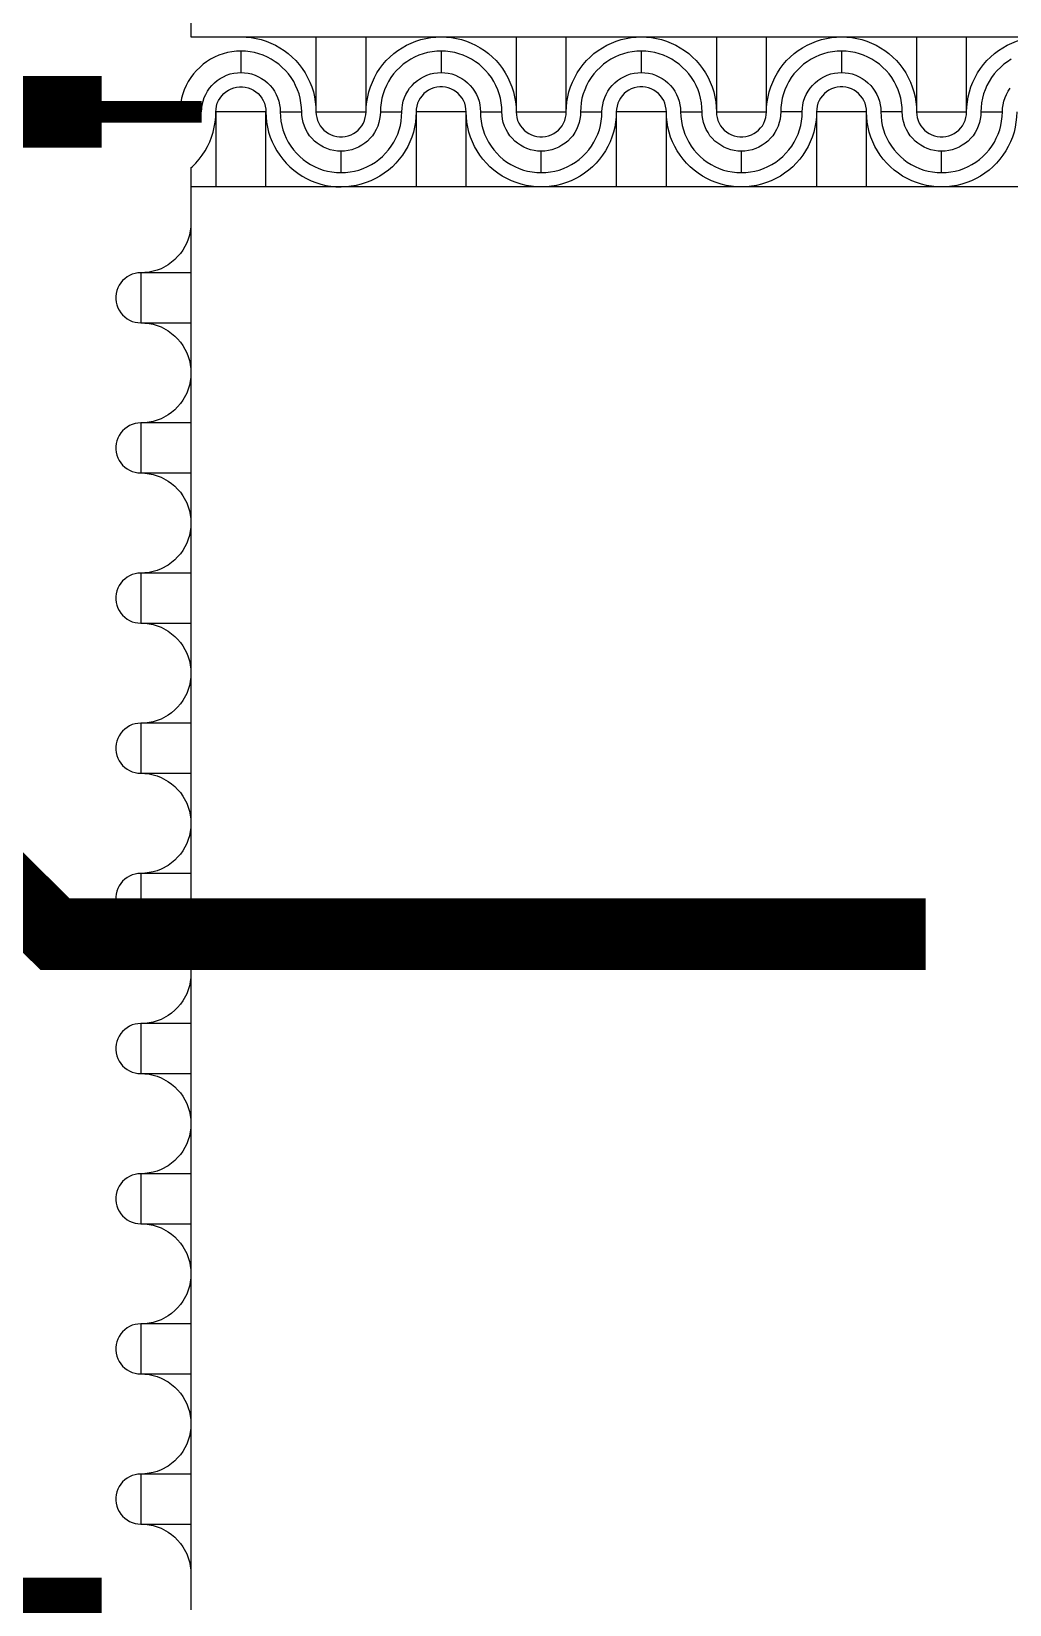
# Model space of a CAD drawing. Extents: x 190.8 to 267.1, y 124 to 174.8.
# Drawn here: x 224.322 to 225.69, y 146.193 to 148.393 of the extents above; entities that cross this region are included whole.
import ezdxf

# ---------------------------------------------------------------- set-up
doc = ezdxf.new("R2010")
doc.units = 0
doc.header["$MEASUREMENT"] = 0

msp = doc.modelspace()

# ---------------------------------------------------------------- linework, layer by layer
for p, q in [((224.5446, 148.3856), (226.6713, 148.3856)), ((224.5446, 148.2023), (224.5446, 146.1856))]:
    msp.add_line(p, q)
for points in [[(226.6446, 148.3856), (226.6446, 150.4106), (224.5446, 150.4106), (224.5446, 148.3856)], [(224.6146, 148.3856), (224.6219, 148.3853), (224.6289, 148.3846), (224.6359, 148.3833), (224.6429, 148.3818), (224.6499, 148.3796), (224.6564, 148.3768), (224.6629, 148.3738), (224.6691, 148.3703), (224.6751, 148.3663), (224.6809, 148.3621), (224.6864, 148.3573), (224.6914, 148.3523), (224.6961, 148.3468), (224.7004, 148.3411), (224.7044, 148.3351), (224.7079, 148.3288), (224.7109, 148.3223), (224.7136, 148.3158), (224.7159, 148.3088), (224.7174, 148.3018), (224.7186, 148.2948), (224.7194, 148.2878), (224.7196, 148.2806)], [(224.7196, 148.3856), (224.7196, 148.2806), (224.7896, 148.2806), (224.7896, 148.3856)], [(224.7896, 148.2806), (224.7899, 148.2878), (224.7906, 148.2948), (224.7919, 148.3018), (224.7934, 148.3088), (224.7956, 148.3158), (224.7984, 148.3223), (224.8014, 148.3288), (224.8049, 148.3351), (224.8089, 148.3411), (224.8131, 148.3468), (224.8179, 148.3523), (224.8229, 148.3573), (224.8284, 148.3621), (224.8341, 148.3663), (224.8401, 148.3703), (224.8464, 148.3738), (224.8529, 148.3768), (224.8594, 148.3796), (224.8664, 148.3818), (224.8734, 148.3833), (224.8804, 148.3846), (224.8874, 148.3853), (224.8946, 148.3856)], [(224.8946, 148.3856), (224.9019, 148.3853), (224.9089, 148.3846), (224.9159, 148.3833), (224.9229, 148.3818), (224.9299, 148.3796), (224.9364, 148.3768), (224.9429, 148.3738), (224.9491, 148.3703), (224.9551, 148.3663), (224.9609, 148.3621), (224.9664, 148.3573), (224.9714, 148.3523), (224.9761, 148.3468), (224.9804, 148.3411), (224.9844, 148.3351), (224.9879, 148.3288), (224.9909, 148.3223), (224.9936, 148.3158), (224.9959, 148.3088), (224.9974, 148.3018), (224.9986, 148.2948), (224.9994, 148.2878), (224.9996, 148.2806)], [(224.9996, 148.3856), (224.9996, 148.2806), (225.0696, 148.2806), (225.0696, 148.3856)], [(225.0696, 148.2806), (225.0699, 148.2878), (225.0706, 148.2948), (225.0719, 148.3018), (225.0734, 148.3088), (225.0756, 148.3158), (225.0784, 148.3223), (225.0814, 148.3288), (225.0849, 148.3351), (225.0889, 148.3411), (225.0931, 148.3468), (225.0979, 148.3523), (225.1029, 148.3573), (225.1084, 148.3621), (225.1141, 148.3663), (225.1201, 148.3703), (225.1264, 148.3738), (225.1329, 148.3768), (225.1394, 148.3796), (225.1464, 148.3818), (225.1534, 148.3833), (225.1604, 148.3846), (225.1674, 148.3853), (225.1746, 148.3856)], [(225.1746, 148.3856), (225.1819, 148.3853), (225.1889, 148.3846), (225.1959, 148.3833), (225.2029, 148.3818), (225.2099, 148.3796), (225.2164, 148.3768), (225.2229, 148.3738), (225.2291, 148.3703), (225.2351, 148.3663), (225.2409, 148.3621), (225.2464, 148.3573), (225.2514, 148.3523), (225.2561, 148.3468), (225.2604, 148.3411), (225.2644, 148.3351), (225.2679, 148.3288), (225.2709, 148.3223), (225.2736, 148.3158), (225.2759, 148.3088), (225.2774, 148.3018), (225.2786, 148.2948), (225.2794, 148.2878), (225.2796, 148.2806)], [(225.2796, 148.3856), (225.2796, 148.2806), (225.3496, 148.2806), (225.3496, 148.3856)], [(225.3496, 148.2806), (225.3499, 148.2878), (225.3506, 148.2948), (225.3519, 148.3018), (225.3534, 148.3088), (225.3556, 148.3158), (225.3584, 148.3223), (225.3614, 148.3288), (225.3649, 148.3351), (225.3689, 148.3411), (225.3731, 148.3468), (225.3779, 148.3523), (225.3829, 148.3573), (225.3884, 148.3621), (225.3941, 148.3663), (225.4001, 148.3703), (225.4064, 148.3738), (225.4129, 148.3768), (225.4194, 148.3796), (225.4264, 148.3818), (225.4334, 148.3833), (225.4404, 148.3846), (225.4474, 148.3853), (225.4546, 148.3856)], [(225.4546, 148.3856), (225.4619, 148.3853), (225.4689, 148.3846), (225.4759, 148.3833), (225.4829, 148.3818), (225.4899, 148.3796), (225.4964, 148.3768), (225.5029, 148.3738), (225.5091, 148.3703), (225.5151, 148.3663), (225.5209, 148.3621), (225.5264, 148.3573), (225.5314, 148.3523), (225.5361, 148.3468), (225.5404, 148.3411), (225.5444, 148.3351), (225.5479, 148.3288), (225.5509, 148.3223), (225.5536, 148.3158), (225.5559, 148.3088), (225.5574, 148.3018), (225.5586, 148.2948), (225.5594, 148.2878), (225.5596, 148.2806)], [(225.5596, 148.3856), (225.5596, 148.2806), (225.6296, 148.2806), (225.6296, 148.3856)], [(225.6296, 148.2806), (225.6299, 148.2878), (225.6306, 148.2948), (225.6319, 148.3018), (225.6334, 148.3088), (225.6356, 148.3158), (225.6384, 148.3223), (225.6414, 148.3288), (225.6449, 148.3351), (225.6489, 148.3411), (225.6531, 148.3468), (225.6579, 148.3523), (225.6629, 148.3573), (225.6684, 148.3621), (225.6741, 148.3663), (225.6801, 148.3703), (225.6864, 148.3738), (225.6929, 148.3768), (225.6994, 148.3796), (225.7064, 148.3818), (225.7134, 148.3833), (225.7204, 148.3846), (225.7274, 148.3853), (225.7346, 148.3856)], [(224.6146, 148.3656), (224.6084, 148.3653), (224.6019, 148.3646), (224.5956, 148.3636), (224.5896, 148.3618), (224.5836, 148.3598), (224.5776, 148.3571), (224.5721, 148.3543), (224.5666, 148.3508), (224.5616, 148.3471), (224.5569, 148.3428), (224.5524, 148.3383), (224.5481, 148.3336), (224.5444, 148.3286), (224.5409, 148.3231), (224.5381, 148.3176), (224.5354, 148.3116), (224.5334, 148.3056), (224.5316, 148.2996), (224.5306, 148.2933), (224.5299, 148.2868), (224.5296, 148.2806), (224.5596, 148.2806), (224.5599, 148.2856), (224.5606, 148.2906), (224.5616, 148.2956), (224.5634, 148.3006), (224.5654, 148.3051), (224.5679, 148.3096), (224.5706, 148.3138), (224.5739, 148.3176), (224.5776, 148.3213), (224.5814, 148.3246), (224.5856, 148.3273), (224.5901, 148.3298), (224.5946, 148.3318), (224.5996, 148.3336), (224.6046, 148.3346), (224.6096, 148.3353), (224.6146, 148.3356)], [(224.8946, 148.3656), (224.8884, 148.3653), (224.8819, 148.3646), (224.8756, 148.3636), (224.8696, 148.3618), (224.8636, 148.3598), (224.8576, 148.3571), (224.8521, 148.3543), (224.8466, 148.3508), (224.8416, 148.3471), (224.8369, 148.3428), (224.8324, 148.3383), (224.8281, 148.3336), (224.8244, 148.3286), (224.8209, 148.3231), (224.8181, 148.3176), (224.8154, 148.3116), (224.8134, 148.3056), (224.8116, 148.2996), (224.8106, 148.2933), (224.8099, 148.2868), (224.8096, 148.2806), (224.8396, 148.2806), (224.8399, 148.2856), (224.8406, 148.2906), (224.8416, 148.2956), (224.8434, 148.3006), (224.8454, 148.3051), (224.8479, 148.3096), (224.8506, 148.3138), (224.8539, 148.3176), (224.8576, 148.3213), (224.8614, 148.3246), (224.8656, 148.3273), (224.8701, 148.3298), (224.8746, 148.3318), (224.8796, 148.3336), (224.8846, 148.3346), (224.8896, 148.3353), (224.8946, 148.3356)], [(225.1746, 148.3656), (225.1684, 148.3653), (225.1619, 148.3646), (225.1556, 148.3636), (225.1496, 148.3618), (225.1436, 148.3598), (225.1376, 148.3571), (225.1321, 148.3543), (225.1266, 148.3508), (225.1216, 148.3471), (225.1169, 148.3428), (225.1124, 148.3383), (225.1081, 148.3336), (225.1044, 148.3286), (225.1009, 148.3231), (225.0981, 148.3176), (225.0954, 148.3116), (225.0934, 148.3056), (225.0916, 148.2996), (225.0906, 148.2933), (225.0899, 148.2868), (225.0896, 148.2806), (225.1196, 148.2806), (225.1199, 148.2856), (225.1206, 148.2906), (225.1216, 148.2956), (225.1234, 148.3006), (225.1254, 148.3051), (225.1279, 148.3096), (225.1306, 148.3138), (225.1339, 148.3176), (225.1376, 148.3213), (225.1414, 148.3246), (225.1456, 148.3273), (225.1501, 148.3298), (225.1546, 148.3318), (225.1596, 148.3336), (225.1646, 148.3346), (225.1696, 148.3353), (225.1746, 148.3356)], [(225.4546, 148.3656), (225.4484, 148.3653), (225.4419, 148.3646), (225.4356, 148.3636), (225.4296, 148.3618), (225.4236, 148.3598), (225.4176, 148.3571), (225.4121, 148.3543), (225.4066, 148.3508), (225.4016, 148.3471), (225.3969, 148.3428), (225.3924, 148.3383), (225.3881, 148.3336), (225.3844, 148.3286), (225.3809, 148.3231), (225.3781, 148.3176), (225.3754, 148.3116), (225.3734, 148.3056), (225.3716, 148.2996), (225.3706, 148.2933), (225.3699, 148.2868), (225.3696, 148.2806)], [(225.5396, 148.2806), (225.5394, 148.2868), (225.5386, 148.2933), (225.5376, 148.2996), (225.5359, 148.3056), (225.5339, 148.3116), (225.5311, 148.3176), (225.5284, 148.3231), (225.5249, 148.3286), (225.5211, 148.3336), (225.5169, 148.3383), (225.5124, 148.3428), (225.5076, 148.3471), (225.5026, 148.3508), (225.4971, 148.3543), (225.4916, 148.3571), (225.4856, 148.3598), (225.4796, 148.3618), (225.4736, 148.3636), (225.4674, 148.3646), (225.4609, 148.3653), (225.4546, 148.3656), (225.4546, 148.3356), (225.4596, 148.3353), (225.4646, 148.3346), (225.4696, 148.3336), (225.4746, 148.3318), (225.4791, 148.3298), (225.4836, 148.3273), (225.4879, 148.3246), (225.4916, 148.3213), (225.4954, 148.3176), (225.4986, 148.3138), (225.5014, 148.3096), (225.5039, 148.3051), (225.5059, 148.3006), (225.5076, 148.2956), (225.5086, 148.2906), (225.5094, 148.2856), (225.5096, 148.2806)], [(225.6921, 148.3543), (225.6866, 148.3508), (225.6816, 148.3471), (225.6769, 148.3428), (225.6724, 148.3383), (225.6681, 148.3336), (225.6644, 148.3286), (225.6609, 148.3231), (225.6581, 148.3176), (225.6554, 148.3116), (225.6534, 148.3056), (225.6516, 148.2996), (225.6506, 148.2933), (225.6499, 148.2868), (225.6496, 148.2806), (225.6796, 148.2806), (225.6799, 148.2856), (225.6806, 148.2906), (225.6816, 148.2956), (225.6834, 148.3006), (225.6854, 148.3051), (225.6879, 148.3096), (225.6906, 148.3138)], [(225.3996, 148.2806), (225.3999, 148.2856), (225.4006, 148.2906), (225.4016, 148.2956), (225.4034, 148.3006), (225.4054, 148.3051), (225.4079, 148.3096), (225.4106, 148.3138), (225.4139, 148.3176), (225.4176, 148.3213), (225.4214, 148.3246), (225.4256, 148.3273), (225.4301, 148.3298), (225.4346, 148.3318), (225.4396, 148.3336), (225.4446, 148.3346), (225.4496, 148.3353), (225.4546, 148.3356)], [(224.5796, 148.2806), (224.5799, 148.2846), (224.5806, 148.2886), (224.5816, 148.2926), (224.5834, 148.2963), (224.5854, 148.2998), (224.5879, 148.3031), (224.5906, 148.3061), (224.5936, 148.3086), (224.5971, 148.3108), (224.6009, 148.3128), (224.6046, 148.3141), (224.6086, 148.3151), (224.6126, 148.3156), (224.6166, 148.3156), (224.6206, 148.3151), (224.6246, 148.3141), (224.6286, 148.3128), (224.6321, 148.3108), (224.6356, 148.3086), (224.6386, 148.3061), (224.6414, 148.3031), (224.6439, 148.2998), (224.6459, 148.2963), (224.6476, 148.2926), (224.6486, 148.2886), (224.6494, 148.2846), (224.6496, 148.2806)], [(224.9296, 148.2806), (224.9294, 148.2846), (224.9286, 148.2886), (224.9276, 148.2926), (224.9259, 148.2963), (224.9239, 148.2998), (224.9214, 148.3031), (224.9186, 148.3061), (224.9156, 148.3086), (224.9121, 148.3108), (224.9084, 148.3128), (224.9046, 148.3141), (224.9006, 148.3151), (224.8966, 148.3156), (224.8926, 148.3156), (224.8886, 148.3151), (224.8846, 148.3141), (224.8806, 148.3128), (224.8771, 148.3108), (224.8736, 148.3086), (224.8706, 148.3061), (224.8679, 148.3031), (224.8654, 148.2998), (224.8634, 148.2963), (224.8616, 148.2926), (224.8606, 148.2886), (224.8599, 148.2846), (224.8596, 148.2806)], [(225.2096, 148.2806), (225.2094, 148.2846), (225.2086, 148.2886), (225.2076, 148.2926), (225.2059, 148.2963), (225.2039, 148.2998), (225.2014, 148.3031), (225.1986, 148.3061), (225.1956, 148.3086), (225.1921, 148.3108), (225.1884, 148.3128), (225.1846, 148.3141), (225.1806, 148.3151), (225.1766, 148.3156), (225.1726, 148.3156), (225.1686, 148.3151), (225.1646, 148.3141), (225.1606, 148.3128), (225.1571, 148.3108), (225.1536, 148.3086), (225.1506, 148.3061), (225.1479, 148.3031), (225.1454, 148.2998), (225.1434, 148.2963), (225.1416, 148.2926), (225.1406, 148.2886), (225.1399, 148.2846), (225.1396, 148.2806)], [(225.4896, 148.2806), (225.4894, 148.2846), (225.4886, 148.2886), (225.4876, 148.2926), (225.4859, 148.2963), (225.4839, 148.2998), (225.4814, 148.3031), (225.4786, 148.3061), (225.4756, 148.3086), (225.4721, 148.3108), (225.4684, 148.3128), (225.4646, 148.3141), (225.4606, 148.3151), (225.4566, 148.3156), (225.4526, 148.3156), (225.4486, 148.3151), (225.4446, 148.3141), (225.4406, 148.3128), (225.4371, 148.3108), (225.4336, 148.3086), (225.4306, 148.3061), (225.4279, 148.3031), (225.4254, 148.2998), (225.4234, 148.2963), (225.4216, 148.2926), (225.4206, 148.2886), (225.4199, 148.2846), (225.4196, 148.2806)], [(224.5446, 148.2023), (224.5464, 148.2038), (224.5514, 148.2088), (224.5561, 148.2143), (224.5604, 148.2201), (224.5644, 148.2261), (224.5679, 148.2323), (224.5709, 148.2388), (224.5736, 148.2453), (224.5759, 148.2523), (224.5774, 148.2593), (224.5786, 148.2663), (224.5794, 148.2733), (224.5796, 148.2806)], [(224.6496, 148.1756), (224.6496, 148.2806), (224.5796, 148.2806), (224.5796, 148.1756)], [(224.6496, 148.2806), (224.6499, 148.2733), (224.6506, 148.2663), (224.6519, 148.2593), (224.6534, 148.2523), (224.6556, 148.2453), (224.6584, 148.2388), (224.6614, 148.2323), (224.6649, 148.2261), (224.6689, 148.2201), (224.6731, 148.2143), (224.6779, 148.2088), (224.6829, 148.2038), (224.6884, 148.1991), (224.6941, 148.1948), (224.7001, 148.1908), (224.7064, 148.1873), (224.7129, 148.1843), (224.7194, 148.1816), (224.7264, 148.1793), (224.7334, 148.1778), (224.7404, 148.1766), (224.7474, 148.1758), (224.7546, 148.1756)], [(224.6696, 148.2806), (224.6699, 148.2743), (224.6706, 148.2678), (224.6716, 148.2616), (224.6734, 148.2556), (224.6754, 148.2496), (224.6781, 148.2436), (224.6809, 148.2381), (224.6844, 148.2326), (224.6881, 148.2276), (224.6924, 148.2228), (224.6969, 148.2183), (224.7016, 148.2141), (224.7066, 148.2103), (224.7121, 148.2068), (224.7176, 148.2041), (224.7236, 148.2013), (224.7296, 148.1993), (224.7356, 148.1976), (224.7419, 148.1966), (224.7484, 148.1958), (224.7546, 148.1956), (224.7546, 148.2256), (224.7496, 148.2258), (224.7446, 148.2266), (224.7396, 148.2276), (224.7346, 148.2293), (224.7301, 148.2313), (224.7256, 148.2338), (224.7214, 148.2366), (224.7176, 148.2398), (224.7139, 148.2436), (224.7106, 148.2473), (224.7079, 148.2516), (224.7054, 148.2561), (224.7034, 148.2606), (224.7016, 148.2656), (224.7006, 148.2706), (224.6999, 148.2756), (224.6996, 148.2806)], [(224.7196, 148.2806), (224.7199, 148.2766), (224.7206, 148.2726), (224.7216, 148.2686), (224.7234, 148.2648), (224.7254, 148.2613), (224.7279, 148.2581), (224.7306, 148.2551), (224.7336, 148.2526), (224.7371, 148.2503), (224.7409, 148.2483), (224.7446, 148.2471), (224.7486, 148.2461), (224.7526, 148.2456), (224.7566, 148.2456), (224.7606, 148.2461), (224.7646, 148.2471), (224.7686, 148.2483), (224.7721, 148.2503), (224.7756, 148.2526), (224.7786, 148.2551), (224.7814, 148.2581), (224.7839, 148.2613), (224.7859, 148.2648), (224.7876, 148.2686), (224.7886, 148.2726), (224.7894, 148.2766), (224.7896, 148.2806)], [(224.8096, 148.2806), (224.8094, 148.2756), (224.8086, 148.2706), (224.8076, 148.2656), (224.8059, 148.2606), (224.8039, 148.2561), (224.8014, 148.2516), (224.7986, 148.2473), (224.7954, 148.2436), (224.7916, 148.2398), (224.7879, 148.2366), (224.7836, 148.2338), (224.7791, 148.2313), (224.7746, 148.2293), (224.7696, 148.2276), (224.7646, 148.2266), (224.7596, 148.2258), (224.7546, 148.2256)], [(224.8596, 148.2806), (224.8594, 148.2733), (224.8586, 148.2663), (224.8574, 148.2593), (224.8559, 148.2523), (224.8536, 148.2453), (224.8509, 148.2388), (224.8479, 148.2323), (224.8444, 148.2261), (224.8404, 148.2201), (224.8361, 148.2143), (224.8314, 148.2088), (224.8264, 148.2038), (224.8209, 148.1991), (224.8151, 148.1948), (224.8091, 148.1908), (224.8029, 148.1873), (224.7964, 148.1843), (224.7899, 148.1816), (224.7829, 148.1793), (224.7759, 148.1778), (224.7689, 148.1766), (224.7619, 148.1758), (224.7546, 148.1756)], [(224.7546, 148.1956), (224.7609, 148.1958), (224.7674, 148.1966), (224.7736, 148.1976), (224.7796, 148.1993), (224.7856, 148.2013), (224.7916, 148.2041), (224.7971, 148.2068), (224.8026, 148.2103), (224.8076, 148.2141), (224.8124, 148.2183), (224.8169, 148.2228), (224.8211, 148.2276), (224.8249, 148.2326), (224.8284, 148.2381), (224.8311, 148.2436), (224.8339, 148.2496), (224.8359, 148.2556), (224.8376, 148.2616), (224.8386, 148.2678), (224.8394, 148.2743), (224.8396, 148.2806)], [(224.9296, 148.1756), (224.9296, 148.2806), (224.8596, 148.2806), (224.8596, 148.1756)], [(225.0346, 148.1756), (225.0274, 148.1758), (225.0204, 148.1766), (225.0134, 148.1778), (225.0064, 148.1793), (224.9994, 148.1816), (224.9929, 148.1843), (224.9864, 148.1873), (224.9801, 148.1908), (224.9741, 148.1948), (224.9684, 148.1991), (224.9629, 148.2038), (224.9579, 148.2088), (224.9531, 148.2143), (224.9489, 148.2201), (224.9449, 148.2261), (224.9414, 148.2323), (224.9384, 148.2388), (224.9356, 148.2453), (224.9334, 148.2523), (224.9319, 148.2593), (224.9306, 148.2663), (224.9299, 148.2733), (224.9296, 148.2806)], [(224.9496, 148.2806), (224.9499, 148.2743), (224.9506, 148.2678), (224.9516, 148.2616), (224.9534, 148.2556), (224.9554, 148.2496), (224.9581, 148.2436), (224.9609, 148.2381), (224.9644, 148.2326), (224.9681, 148.2276), (224.9724, 148.2228), (224.9769, 148.2183), (224.9816, 148.2141), (224.9866, 148.2103), (224.9921, 148.2068), (224.9976, 148.2041), (225.0036, 148.2013), (225.0096, 148.1993), (225.0156, 148.1976), (225.0219, 148.1966), (225.0284, 148.1958), (225.0346, 148.1956), (225.0346, 148.2256), (225.0296, 148.2258), (225.0246, 148.2266), (225.0196, 148.2276), (225.0146, 148.2293), (225.0101, 148.2313), (225.0056, 148.2338), (225.0014, 148.2366), (224.9976, 148.2398), (224.9939, 148.2436), (224.9906, 148.2473), (224.9879, 148.2516), (224.9854, 148.2561), (224.9834, 148.2606), (224.9816, 148.2656), (224.9806, 148.2706), (224.9799, 148.2756), (224.9796, 148.2806)], [(224.9996, 148.2806), (224.9999, 148.2766), (225.0006, 148.2726), (225.0016, 148.2686), (225.0034, 148.2648), (225.0054, 148.2613), (225.0079, 148.2581), (225.0106, 148.2551), (225.0136, 148.2526), (225.0171, 148.2503), (225.0209, 148.2483), (225.0246, 148.2471), (225.0286, 148.2461), (225.0326, 148.2456), (225.0366, 148.2456), (225.0406, 148.2461), (225.0446, 148.2471), (225.0486, 148.2483), (225.0521, 148.2503), (225.0556, 148.2526), (225.0586, 148.2551), (225.0614, 148.2581), (225.0639, 148.2613), (225.0659, 148.2648), (225.0676, 148.2686), (225.0686, 148.2726), (225.0694, 148.2766), (225.0696, 148.2806)], [(225.0896, 148.2806), (225.0894, 148.2756), (225.0886, 148.2706), (225.0876, 148.2656), (225.0859, 148.2606), (225.0839, 148.2561), (225.0814, 148.2516), (225.0786, 148.2473), (225.0754, 148.2436), (225.0716, 148.2398), (225.0679, 148.2366), (225.0636, 148.2338), (225.0591, 148.2313), (225.0546, 148.2293), (225.0496, 148.2276), (225.0446, 148.2266), (225.0396, 148.2258), (225.0346, 148.2256)], [(225.1396, 148.2806), (225.1394, 148.2733), (225.1386, 148.2663), (225.1374, 148.2593), (225.1359, 148.2523), (225.1336, 148.2453), (225.1309, 148.2388), (225.1279, 148.2323), (225.1244, 148.2261), (225.1204, 148.2201), (225.1161, 148.2143), (225.1114, 148.2088), (225.1064, 148.2038), (225.1009, 148.1991), (225.0951, 148.1948), (225.0891, 148.1908), (225.0829, 148.1873), (225.0764, 148.1843), (225.0699, 148.1816), (225.0629, 148.1793), (225.0559, 148.1778), (225.0489, 148.1766), (225.0419, 148.1758), (225.0346, 148.1756)], [(225.0346, 148.1956), (225.0409, 148.1958), (225.0474, 148.1966), (225.0536, 148.1976), (225.0596, 148.1993), (225.0656, 148.2013), (225.0716, 148.2041), (225.0771, 148.2068), (225.0826, 148.2103), (225.0876, 148.2141), (225.0924, 148.2183), (225.0969, 148.2228), (225.1011, 148.2276), (225.1049, 148.2326), (225.1084, 148.2381), (225.1111, 148.2436), (225.1139, 148.2496), (225.1159, 148.2556), (225.1176, 148.2616), (225.1186, 148.2678), (225.1194, 148.2743), (225.1196, 148.2806)], [(225.2096, 148.1756), (225.2096, 148.2806), (225.1396, 148.2806), (225.1396, 148.1756)], [(225.3146, 148.1756), (225.3074, 148.1758), (225.3004, 148.1766), (225.2934, 148.1778), (225.2864, 148.1793), (225.2794, 148.1816), (225.2729, 148.1843), (225.2664, 148.1873), (225.2601, 148.1908), (225.2541, 148.1948), (225.2484, 148.1991), (225.2429, 148.2038), (225.2379, 148.2088), (225.2331, 148.2143), (225.2289, 148.2201), (225.2249, 148.2261), (225.2214, 148.2323), (225.2184, 148.2388), (225.2156, 148.2453), (225.2134, 148.2523), (225.2119, 148.2593), (225.2106, 148.2663), (225.2099, 148.2733), (225.2096, 148.2806)], [(225.2296, 148.2806), (225.2299, 148.2743), (225.2306, 148.2678), (225.2316, 148.2616), (225.2334, 148.2556), (225.2354, 148.2496), (225.2381, 148.2436), (225.2409, 148.2381), (225.2444, 148.2326), (225.2481, 148.2276), (225.2524, 148.2228), (225.2569, 148.2183), (225.2616, 148.2141), (225.2666, 148.2103), (225.2721, 148.2068), (225.2776, 148.2041), (225.2836, 148.2013), (225.2896, 148.1993), (225.2956, 148.1976), (225.3019, 148.1966), (225.3084, 148.1958), (225.3146, 148.1956), (225.3146, 148.2256), (225.3096, 148.2258), (225.3046, 148.2266), (225.2996, 148.2276), (225.2946, 148.2293), (225.2901, 148.2313), (225.2856, 148.2338), (225.2814, 148.2366), (225.2776, 148.2398), (225.2739, 148.2436), (225.2706, 148.2473), (225.2679, 148.2516), (225.2654, 148.2561), (225.2634, 148.2606), (225.2616, 148.2656), (225.2606, 148.2706), (225.2599, 148.2756), (225.2596, 148.2806)], [(225.2796, 148.2806), (225.2799, 148.2766), (225.2806, 148.2726), (225.2816, 148.2686), (225.2834, 148.2648), (225.2854, 148.2613), (225.2879, 148.2581), (225.2906, 148.2551), (225.2936, 148.2526), (225.2971, 148.2503), (225.3009, 148.2483), (225.3046, 148.2471), (225.3086, 148.2461), (225.3126, 148.2456), (225.3166, 148.2456), (225.3206, 148.2461), (225.3246, 148.2471), (225.3286, 148.2483), (225.3321, 148.2503), (225.3356, 148.2526), (225.3386, 148.2551), (225.3414, 148.2581), (225.3439, 148.2613), (225.3459, 148.2648), (225.3476, 148.2686), (225.3486, 148.2726), (225.3494, 148.2766), (225.3496, 148.2806)], [(225.3146, 148.1956), (225.3209, 148.1958), (225.3274, 148.1966), (225.3336, 148.1976), (225.3396, 148.1993), (225.3456, 148.2013), (225.3516, 148.2041), (225.3571, 148.2068), (225.3626, 148.2103), (225.3676, 148.2141), (225.3724, 148.2183), (225.3769, 148.2228), (225.3811, 148.2276), (225.3849, 148.2326), (225.3884, 148.2381), (225.3911, 148.2436), (225.3939, 148.2496), (225.3959, 148.2556), (225.3976, 148.2616), (225.3986, 148.2678), (225.3994, 148.2743), (225.3996, 148.2806), (225.3696, 148.2806), (225.3694, 148.2756), (225.3686, 148.2706), (225.3676, 148.2656), (225.3659, 148.2606), (225.3639, 148.2561), (225.3614, 148.2516), (225.3586, 148.2473), (225.3554, 148.2436), (225.3516, 148.2398), (225.3479, 148.2366), (225.3436, 148.2338), (225.3391, 148.2313), (225.3346, 148.2293), (225.3296, 148.2276), (225.3246, 148.2266), (225.3196, 148.2258), (225.3146, 148.2256)], [(225.4196, 148.2806), (225.4194, 148.2733), (225.4186, 148.2663), (225.4174, 148.2593), (225.4159, 148.2523), (225.4136, 148.2453), (225.4109, 148.2388), (225.4079, 148.2323), (225.4044, 148.2261), (225.4004, 148.2201), (225.3961, 148.2143), (225.3914, 148.2088), (225.3864, 148.2038), (225.3809, 148.1991), (225.3751, 148.1948), (225.3691, 148.1908), (225.3629, 148.1873), (225.3564, 148.1843), (225.3499, 148.1816), (225.3429, 148.1793), (225.3359, 148.1778), (225.3289, 148.1766), (225.3219, 148.1758), (225.3146, 148.1756)], [(225.4896, 148.1756), (225.4896, 148.2806), (225.4196, 148.2806), (225.4196, 148.1756)], [(225.5946, 148.1756), (225.5874, 148.1758), (225.5804, 148.1766), (225.5734, 148.1778), (225.5664, 148.1793), (225.5594, 148.1816), (225.5529, 148.1843), (225.5464, 148.1873), (225.5401, 148.1908), (225.5341, 148.1948), (225.5284, 148.1991), (225.5229, 148.2038), (225.5179, 148.2088), (225.5131, 148.2143), (225.5089, 148.2201), (225.5049, 148.2261), (225.5014, 148.2323), (225.4984, 148.2388), (225.4956, 148.2453), (225.4934, 148.2523), (225.4919, 148.2593), (225.4906, 148.2663), (225.4899, 148.2733), (225.4896, 148.2806)], [(225.5596, 148.2806), (225.5599, 148.2766), (225.5606, 148.2726), (225.5616, 148.2686), (225.5634, 148.2648), (225.5654, 148.2613), (225.5679, 148.2581), (225.5706, 148.2551), (225.5736, 148.2526), (225.5771, 148.2503), (225.5809, 148.2483), (225.5846, 148.2471), (225.5886, 148.2461), (225.5926, 148.2456), (225.5966, 148.2456), (225.6006, 148.2461), (225.6046, 148.2471), (225.6086, 148.2483), (225.6121, 148.2503), (225.6156, 148.2526), (225.6186, 148.2551), (225.6214, 148.2581), (225.6239, 148.2613), (225.6259, 148.2648), (225.6276, 148.2686), (225.6286, 148.2726), (225.6294, 148.2766), (225.6296, 148.2806)], [(225.6496, 148.2806), (225.6494, 148.2756), (225.6486, 148.2706), (225.6476, 148.2656), (225.6459, 148.2606), (225.6439, 148.2561), (225.6414, 148.2516), (225.6386, 148.2473), (225.6354, 148.2436), (225.6316, 148.2398), (225.6279, 148.2366), (225.6236, 148.2338), (225.6191, 148.2313), (225.6146, 148.2293), (225.6096, 148.2276), (225.6046, 148.2266), (225.5996, 148.2258), (225.5946, 148.2256)], [(225.6996, 148.2806), (225.6994, 148.2733), (225.6986, 148.2663), (225.6974, 148.2593), (225.6959, 148.2523), (225.6936, 148.2453), (225.6909, 148.2388), (225.6879, 148.2323), (225.6844, 148.2261), (225.6804, 148.2201), (225.6761, 148.2143), (225.6714, 148.2088), (225.6664, 148.2038), (225.6609, 148.1991), (225.6551, 148.1948), (225.6491, 148.1908), (225.6429, 148.1873), (225.6364, 148.1843), (225.6299, 148.1816), (225.6229, 148.1793), (225.6159, 148.1778), (225.6089, 148.1766), (225.6019, 148.1758), (225.5946, 148.1756)], [(225.5946, 148.1956), (225.6009, 148.1958), (225.6074, 148.1966), (225.6136, 148.1976), (225.6196, 148.1993), (225.6256, 148.2013), (225.6316, 148.2041), (225.6371, 148.2068), (225.6426, 148.2103), (225.6476, 148.2141), (225.6524, 148.2183), (225.6569, 148.2228), (225.6611, 148.2276), (225.6649, 148.2326), (225.6684, 148.2381), (225.6711, 148.2436), (225.6739, 148.2496), (225.6759, 148.2556), (225.6776, 148.2616), (225.6786, 148.2678), (225.6794, 148.2743), (225.6796, 148.2806)], [(226.6446, 148.1756), (224.5446, 148.1756)], [(224.5446, 148.1256), (224.5444, 148.1198), (224.5436, 148.1141), (224.5426, 148.1083), (224.5409, 148.1028), (224.5389, 148.0973), (224.5334, 148.0873), (224.5299, 148.0826), (224.5261, 148.0781), (224.5221, 148.0741), (224.5176, 148.0703), (224.5129, 148.0668), (224.5029, 148.0613), (224.4974, 148.0593), (224.4919, 148.0576), (224.4861, 148.0566), (224.4804, 148.0558), (224.4746, 148.0556)], [(224.4746, 148.0556), (224.4706, 148.0553), (224.4666, 148.0546), (224.4626, 148.0536), (224.4589, 148.0518), (224.4554, 148.0498), (224.4521, 148.0473), (224.4491, 148.0446), (224.4466, 148.0416), (224.4444, 148.0381), (224.4424, 148.0343), (224.4411, 148.0306), (224.4401, 148.0266), (224.4396, 148.0226), (224.4396, 148.0186), (224.4401, 148.0146), (224.4411, 148.0106), (224.4424, 148.0066), (224.4444, 148.0031), (224.4466, 147.9996), (224.4491, 147.9966), (224.4521, 147.9938), (224.4554, 147.9913), (224.4589, 147.9893), (224.4626, 147.9876), (224.4666, 147.9866), (224.4706, 147.9858), (224.4746, 147.9856)], [(224.5446, 148.0556), (224.4746, 148.0556), (224.4746, 147.9856), (224.5446, 147.9856)], [(224.4746, 147.9856), (224.4804, 147.9853), (224.4861, 147.9846), (224.4919, 147.9836), (224.4974, 147.9818), (224.5029, 147.9798), (224.5129, 147.9743), (224.5176, 147.9708), (224.5221, 147.9671), (224.5261, 147.9631), (224.5299, 147.9586), (224.5334, 147.9538), (224.5389, 147.9438), (224.5409, 147.9383), (224.5426, 147.9328), (224.5436, 147.9271), (224.5444, 147.9213), (224.5446, 147.9156)], [(224.5446, 147.9156), (224.5444, 147.9098), (224.5436, 147.9041), (224.5426, 147.8983), (224.5409, 147.8928), (224.5389, 147.8873), (224.5334, 147.8773), (224.5299, 147.8726), (224.5261, 147.8681), (224.5221, 147.8641), (224.5176, 147.8603), (224.5129, 147.8568), (224.5029, 147.8513), (224.4974, 147.8493), (224.4919, 147.8476), (224.4861, 147.8466), (224.4804, 147.8458), (224.4746, 147.8456)], [(224.4746, 147.8456), (224.4706, 147.8453), (224.4666, 147.8446), (224.4626, 147.8436), (224.4589, 147.8418), (224.4554, 147.8398), (224.4521, 147.8373), (224.4491, 147.8346), (224.4466, 147.8316), (224.4444, 147.8281), (224.4424, 147.8243), (224.4411, 147.8206), (224.4401, 147.8166), (224.4396, 147.8126), (224.4396, 147.8086), (224.4401, 147.8046), (224.4411, 147.8006), (224.4424, 147.7966), (224.4444, 147.7931), (224.4466, 147.7896), (224.4491, 147.7866), (224.4521, 147.7838), (224.4554, 147.7813), (224.4589, 147.7793), (224.4626, 147.7776), (224.4666, 147.7766), (224.4706, 147.7758), (224.4746, 147.7756)], [(224.5446, 147.8456), (224.4746, 147.8456), (224.4746, 147.7756), (224.5446, 147.7756)], [(224.4746, 147.7756), (224.4804, 147.7753), (224.4861, 147.7746), (224.4919, 147.7736), (224.4974, 147.7718), (224.5029, 147.7698), (224.5129, 147.7643), (224.5176, 147.7608), (224.5221, 147.7571), (224.5261, 147.7531), (224.5299, 147.7486), (224.5334, 147.7438), (224.5389, 147.7338), (224.5409, 147.7283), (224.5426, 147.7228), (224.5436, 147.7171), (224.5444, 147.7113), (224.5446, 147.7056)], [(224.5446, 147.7056), (224.5444, 147.6998), (224.5436, 147.6941), (224.5426, 147.6883), (224.5409, 147.6828), (224.5389, 147.6773), (224.5334, 147.6673), (224.5299, 147.6626), (224.5261, 147.6581), (224.5221, 147.6541), (224.5176, 147.6503), (224.5129, 147.6468), (224.5029, 147.6413), (224.4974, 147.6393), (224.4919, 147.6376), (224.4861, 147.6366), (224.4804, 147.6358), (224.4746, 147.6356)], [(224.4746, 147.6356), (224.4706, 147.6353), (224.4666, 147.6346), (224.4626, 147.6336), (224.4589, 147.6318), (224.4554, 147.6298), (224.4521, 147.6273), (224.4491, 147.6246), (224.4466, 147.6216), (224.4444, 147.6181), (224.4424, 147.6143), (224.4411, 147.6106), (224.4401, 147.6066), (224.4396, 147.6026), (224.4396, 147.5986), (224.4401, 147.5946), (224.4411, 147.5906), (224.4424, 147.5866), (224.4444, 147.5831), (224.4466, 147.5796), (224.4491, 147.5766), (224.4521, 147.5738), (224.4554, 147.5713), (224.4589, 147.5693), (224.4626, 147.5676), (224.4666, 147.5666), (224.4706, 147.5658), (224.4746, 147.5656)], [(224.5446, 147.6356), (224.4746, 147.6356), (224.4746, 147.5656), (224.5446, 147.5656)], [(224.4746, 147.5656), (224.4804, 147.5653), (224.4861, 147.5646), (224.4919, 147.5636), (224.4974, 147.5618), (224.5029, 147.5598), (224.5129, 147.5543), (224.5176, 147.5508), (224.5221, 147.5471), (224.5261, 147.5431), (224.5299, 147.5386), (224.5334, 147.5338), (224.5389, 147.5238), (224.5409, 147.5183), (224.5426, 147.5128), (224.5436, 147.5071), (224.5444, 147.5013), (224.5446, 147.4956)], [(224.5446, 147.4956), (224.5444, 147.4898), (224.5436, 147.4841), (224.5426, 147.4783), (224.5409, 147.4728), (224.5389, 147.4673), (224.5334, 147.4573), (224.5299, 147.4526), (224.5261, 147.4481), (224.5221, 147.4441), (224.5176, 147.4403), (224.5129, 147.4368), (224.5029, 147.4313), (224.4974, 147.4293), (224.4919, 147.4276), (224.4861, 147.4266), (224.4804, 147.4258), (224.4746, 147.4256)], [(224.4746, 147.4256), (224.4706, 147.4253), (224.4666, 147.4246), (224.4626, 147.4236), (224.4589, 147.4218), (224.4554, 147.4198), (224.4521, 147.4173), (224.4491, 147.4146), (224.4466, 147.4116), (224.4444, 147.4081), (224.4424, 147.4043), (224.4411, 147.4006), (224.4401, 147.3966), (224.4396, 147.3926), (224.4396, 147.3886), (224.4401, 147.3846), (224.4411, 147.3806), (224.4424, 147.3766), (224.4444, 147.3731), (224.4466, 147.3696), (224.4491, 147.3666), (224.4521, 147.3638), (224.4554, 147.3613), (224.4589, 147.3593), (224.4626, 147.3576), (224.4666, 147.3566), (224.4706, 147.3558), (224.4746, 147.3556)], [(224.5446, 147.4256), (224.4746, 147.4256), (224.4746, 147.3556), (224.5446, 147.3556)], [(224.4746, 147.3556), (224.4804, 147.3553), (224.4861, 147.3546), (224.4919, 147.3536), (224.4974, 147.3518), (224.5029, 147.3498), (224.5129, 147.3443), (224.5176, 147.3408), (224.5221, 147.3371), (224.5261, 147.3331), (224.5299, 147.3286), (224.5334, 147.3238), (224.5389, 147.3138), (224.5409, 147.3083), (224.5426, 147.3028), (224.5436, 147.2971), (224.5444, 147.2913), (224.5446, 147.2856)], [(224.5446, 147.2856), (224.5444, 147.2798), (224.5436, 147.2741), (224.5426, 147.2683), (224.5409, 147.2628), (224.5389, 147.2573), (224.5334, 147.2473), (224.5299, 147.2426), (224.5261, 147.2381), (224.5221, 147.2341), (224.5176, 147.2303), (224.5129, 147.2268), (224.5029, 147.2213), (224.4974, 147.2193), (224.4919, 147.2176), (224.4861, 147.2166), (224.4804, 147.2158), (224.4746, 147.2156)], [(224.4746, 147.2156), (224.4706, 147.2153), (224.4666, 147.2146), (224.4626, 147.2136), (224.4589, 147.2118), (224.4554, 147.2098), (224.4521, 147.2073), (224.4491, 147.2046), (224.4466, 147.2016), (224.4444, 147.1981), (224.4424, 147.1943), (224.4411, 147.1906), (224.4401, 147.1866), (224.4396, 147.1826), (224.4396, 147.1786), (224.4401, 147.1746), (224.4411, 147.1706), (224.4424, 147.1666), (224.4444, 147.1631), (224.4466, 147.1596), (224.4491, 147.1566), (224.4521, 147.1538), (224.4554, 147.1513), (224.4589, 147.1493), (224.4626, 147.1476), (224.4666, 147.1466), (224.4706, 147.1458), (224.4746, 147.1456)], [(224.5446, 147.2156), (224.4746, 147.2156), (224.4746, 147.1456), (224.5446, 147.1456)], [(224.4746, 147.1456), (224.4804, 147.1453), (224.4861, 147.1446), (224.4919, 147.1436), (224.4974, 147.1418), (224.5029, 147.1398), (224.5129, 147.1343), (224.5176, 147.1308), (224.5221, 147.1271), (224.5261, 147.1231), (224.5299, 147.1186), (224.5334, 147.1138), (224.5389, 147.1038), (224.5409, 147.0983), (224.5426, 147.0928), (224.5436, 147.0871), (224.5444, 147.0813), (224.5446, 147.0756)], [(224.5446, 147.0756), (224.5444, 147.0698), (224.5436, 147.0641), (224.5426, 147.0583), (224.5409, 147.0528), (224.5389, 147.0473), (224.5334, 147.0373), (224.5299, 147.0326), (224.5261, 147.0281), (224.5221, 147.0241), (224.5176, 147.0203), (224.5129, 147.0168), (224.5029, 147.0113), (224.4974, 147.0093), (224.4919, 147.0076), (224.4861, 147.0066), (224.4804, 147.0058), (224.4746, 147.0056)], [(224.4746, 147.0056), (224.4706, 147.0053), (224.4666, 147.0046), (224.4626, 147.0036), (224.4589, 147.0018), (224.4554, 146.9998), (224.4521, 146.9973), (224.4491, 146.9946), (224.4466, 146.9916), (224.4444, 146.9881), (224.4424, 146.9843), (224.4411, 146.9806), (224.4401, 146.9766), (224.4396, 146.9726), (224.4396, 146.9686), (224.4401, 146.9646), (224.4411, 146.9606), (224.4424, 146.9566), (224.4444, 146.9531), (224.4466, 146.9496), (224.4491, 146.9466), (224.4521, 146.9438), (224.4554, 146.9413), (224.4589, 146.9393), (224.4626, 146.9376), (224.4666, 146.9366), (224.4706, 146.9358), (224.4746, 146.9356)], [(224.5446, 147.0056), (224.4746, 147.0056), (224.4746, 146.9356), (224.5446, 146.9356)], [(224.4746, 146.9356), (224.4804, 146.9353), (224.4861, 146.9346), (224.4919, 146.9336), (224.4974, 146.9318), (224.5029, 146.9298), (224.5129, 146.9243), (224.5176, 146.9208), (224.5221, 146.9171), (224.5261, 146.9131), (224.5299, 146.9086), (224.5334, 146.9038), (224.5389, 146.8938), (224.5409, 146.8883), (224.5426, 146.8828), (224.5436, 146.8771), (224.5444, 146.8713), (224.5446, 146.8656)], [(224.5446, 146.8656), (224.5444, 146.8598), (224.5436, 146.8541), (224.5426, 146.8483), (224.5409, 146.8428), (224.5389, 146.8373), (224.5334, 146.8273), (224.5299, 146.8226), (224.5261, 146.8181), (224.5221, 146.8141), (224.5176, 146.8103), (224.5129, 146.8068), (224.5029, 146.8013), (224.4974, 146.7993), (224.4919, 146.7976), (224.4861, 146.7966), (224.4804, 146.7958), (224.4746, 146.7956)], [(224.4746, 146.7956), (224.4706, 146.7953), (224.4666, 146.7946), (224.4626, 146.7936), (224.4589, 146.7918), (224.4554, 146.7898), (224.4521, 146.7873), (224.4491, 146.7846), (224.4466, 146.7816), (224.4444, 146.7781), (224.4424, 146.7743), (224.4411, 146.7706), (224.4401, 146.7666), (224.4396, 146.7626), (224.4396, 146.7586), (224.4401, 146.7546), (224.4411, 146.7506), (224.4424, 146.7466), (224.4444, 146.7431), (224.4466, 146.7396), (224.4491, 146.7366), (224.4521, 146.7338), (224.4554, 146.7313), (224.4589, 146.7293), (224.4626, 146.7276), (224.4666, 146.7266), (224.4706, 146.7258), (224.4746, 146.7256)], [(224.5446, 146.7956), (224.4746, 146.7956), (224.4746, 146.7256), (224.5446, 146.7256)], [(224.4746, 146.7256), (224.4804, 146.7253), (224.4861, 146.7246), (224.4919, 146.7236), (224.4974, 146.7218), (224.5029, 146.7198), (224.5129, 146.7143), (224.5176, 146.7108), (224.5221, 146.7071), (224.5261, 146.7031), (224.5299, 146.6986), (224.5334, 146.6938), (224.5389, 146.6838), (224.5409, 146.6783), (224.5426, 146.6728), (224.5436, 146.6671), (224.5444, 146.6613), (224.5446, 146.6556)], [(224.5446, 146.6556), (224.5444, 146.6498), (224.5436, 146.6441), (224.5426, 146.6383), (224.5409, 146.6328), (224.5389, 146.6273), (224.5334, 146.6173), (224.5299, 146.6126), (224.5261, 146.6081), (224.5221, 146.6041), (224.5176, 146.6003), (224.5129, 146.5968), (224.5029, 146.5913), (224.4974, 146.5893), (224.4919, 146.5876), (224.4861, 146.5866), (224.4804, 146.5858), (224.4746, 146.5856)], [(224.4746, 146.5856), (224.4706, 146.5853), (224.4666, 146.5846), (224.4626, 146.5836), (224.4589, 146.5818), (224.4554, 146.5798), (224.4521, 146.5773), (224.4491, 146.5746), (224.4466, 146.5716), (224.4444, 146.5681), (224.4424, 146.5643), (224.4411, 146.5606), (224.4401, 146.5566), (224.4396, 146.5526), (224.4396, 146.5486), (224.4401, 146.5446), (224.4411, 146.5406), (224.4424, 146.5366), (224.4444, 146.5331), (224.4466, 146.5296), (224.4491, 146.5266), (224.4521, 146.5238), (224.4554, 146.5213), (224.4589, 146.5193), (224.4626, 146.5176), (224.4666, 146.5166), (224.4706, 146.5158), (224.4746, 146.5156)], [(224.5446, 146.5856), (224.4746, 146.5856), (224.4746, 146.5156), (224.5446, 146.5156)], [(224.4746, 146.5156), (224.4804, 146.5153), (224.4861, 146.5146), (224.4919, 146.5136), (224.4974, 146.5118), (224.5029, 146.5098), (224.5129, 146.5043), (224.5176, 146.5008), (224.5221, 146.4971), (224.5261, 146.4931), (224.5299, 146.4886), (224.5334, 146.4838), (224.5389, 146.4738), (224.5409, 146.4683), (224.5426, 146.4628), (224.5436, 146.4571), (224.5444, 146.4513), (224.5446, 146.4456)], [(224.5446, 146.4456), (224.5444, 146.4398), (224.5436, 146.4341), (224.5426, 146.4283), (224.5409, 146.4228), (224.5389, 146.4173), (224.5334, 146.4073), (224.5299, 146.4026), (224.5261, 146.3981), (224.5221, 146.3941), (224.5176, 146.3903), (224.5129, 146.3868), (224.5029, 146.3813), (224.4974, 146.3793), (224.4919, 146.3776), (224.4861, 146.3766), (224.4804, 146.3758), (224.4746, 146.3756)], [(224.4746, 146.3756), (224.4706, 146.3753), (224.4666, 146.3746), (224.4626, 146.3736), (224.4589, 146.3718), (224.4554, 146.3698), (224.4521, 146.3673), (224.4491, 146.3646), (224.4466, 146.3616), (224.4444, 146.3581), (224.4424, 146.3543), (224.4411, 146.3506), (224.4401, 146.3466), (224.4396, 146.3426), (224.4396, 146.3386), (224.4401, 146.3346), (224.4411, 146.3306), (224.4424, 146.3266), (224.4444, 146.3231), (224.4466, 146.3196), (224.4491, 146.3166), (224.4521, 146.3138), (224.4554, 146.3113), (224.4589, 146.3093), (224.4626, 146.3076), (224.4666, 146.3066), (224.4706, 146.3058), (224.4746, 146.3056)], [(224.5446, 146.3756), (224.4746, 146.3756), (224.4746, 146.3056), (224.5446, 146.3056)], [(224.4746, 146.3056), (224.4804, 146.3053), (224.4861, 146.3046), (224.4919, 146.3036), (224.4974, 146.3018), (224.5029, 146.2998), (224.5129, 146.2943), (224.5176, 146.2908), (224.5221, 146.2871), (224.5261, 146.2831), (224.5299, 146.2786), (224.5334, 146.2738), (224.5389, 146.2638), (224.5409, 146.2583), (224.5426, 146.2528), (224.5436, 146.2471), (224.5444, 146.2413), (224.5446, 146.2356)]]:
    msp.add_lwpolyline(points)
for points, const_width in [([(224.4196, 148.2806), (224.2843, 148.2806), (223.3387, 149.2141), (203.4727, 149.2141), (202.1496, 148.1281), (199.1096, 148.1281), (198.4746, 148.5293), (198.4746, 149.3806)], 0.1), ([(225.5721, 147.1306), (224.3546, 147.1306), (222.5805, 148.8813), (203.7059, 148.8813), (201.6496, 146.8406), (201.0146, 146.8406)], 0.1), ([(224.4196, 146.1806), (224.1287, 146.1806), (224.058, 146.3169), (224.058, 146.9366), (222.466, 148.5484), (204.1134, 148.5484), (202.9745, 145.6881), (199.1096, 145.6881), (198.4746, 146.3405), (198.4746, 146.8406)], 0.1), ([(224.4036, 148.2806), (224.5596, 148.2806)], 0.03), ([(224.374, 146.1912), (224.4846, 146.0806), (224.5596, 146.0806)], 0.03)]:
    msp.add_lwpolyline(points, dxfattribs=dict(const_width=const_width))
for points in [[(224.6996, 148.2806), (224.6994, 148.2868), (224.6986, 148.2933), (224.6976, 148.2996), (224.6959, 148.3056), (224.6939, 148.3116), (224.6911, 148.3176), (224.6884, 148.3231), (224.6849, 148.3286), (224.6811, 148.3336), (224.6769, 148.3383), (224.6724, 148.3428), (224.6676, 148.3471), (224.6626, 148.3508), (224.6571, 148.3543), (224.6516, 148.3571), (224.6456, 148.3598), (224.6396, 148.3618), (224.6336, 148.3636), (224.6274, 148.3646), (224.6209, 148.3653), (224.6146, 148.3656), (224.6146, 148.3356), (224.6196, 148.3353), (224.6246, 148.3346), (224.6296, 148.3336), (224.6346, 148.3318), (224.6391, 148.3298), (224.6436, 148.3273), (224.6479, 148.3246), (224.6516, 148.3213), (224.6554, 148.3176), (224.6586, 148.3138), (224.6614, 148.3096), (224.6639, 148.3051), (224.6659, 148.3006), (224.6676, 148.2956), (224.6686, 148.2906), (224.6694, 148.2856), (224.6696, 148.2806)], [(224.9796, 148.2806), (224.9794, 148.2868), (224.9786, 148.2933), (224.9776, 148.2996), (224.9759, 148.3056), (224.9739, 148.3116), (224.9711, 148.3176), (224.9684, 148.3231), (224.9649, 148.3286), (224.9611, 148.3336), (224.9569, 148.3383), (224.9524, 148.3428), (224.9476, 148.3471), (224.9426, 148.3508), (224.9371, 148.3543), (224.9316, 148.3571), (224.9256, 148.3598), (224.9196, 148.3618), (224.9136, 148.3636), (224.9074, 148.3646), (224.9009, 148.3653), (224.8946, 148.3656), (224.8946, 148.3356), (224.8996, 148.3353), (224.9046, 148.3346), (224.9096, 148.3336), (224.9146, 148.3318), (224.9191, 148.3298), (224.9236, 148.3273), (224.9279, 148.3246), (224.9316, 148.3213), (224.9354, 148.3176), (224.9386, 148.3138), (224.9414, 148.3096), (224.9439, 148.3051), (224.9459, 148.3006), (224.9476, 148.2956), (224.9486, 148.2906), (224.9494, 148.2856), (224.9496, 148.2806)], [(225.2596, 148.2806), (225.2594, 148.2868), (225.2586, 148.2933), (225.2576, 148.2996), (225.2559, 148.3056), (225.2539, 148.3116), (225.2511, 148.3176), (225.2484, 148.3231), (225.2449, 148.3286), (225.2411, 148.3336), (225.2369, 148.3383), (225.2324, 148.3428), (225.2276, 148.3471), (225.2226, 148.3508), (225.2171, 148.3543), (225.2116, 148.3571), (225.2056, 148.3598), (225.1996, 148.3618), (225.1936, 148.3636), (225.1874, 148.3646), (225.1809, 148.3653), (225.1746, 148.3656), (225.1746, 148.3356), (225.1796, 148.3353), (225.1846, 148.3346), (225.1896, 148.3336), (225.1946, 148.3318), (225.1991, 148.3298), (225.2036, 148.3273), (225.2079, 148.3246), (225.2116, 148.3213), (225.2154, 148.3176), (225.2186, 148.3138), (225.2214, 148.3096), (225.2239, 148.3051), (225.2259, 148.3006), (225.2276, 148.2956), (225.2286, 148.2906), (225.2294, 148.2856), (225.2296, 148.2806)], [(225.5096, 148.2806), (225.5099, 148.2743), (225.5106, 148.2678), (225.5116, 148.2616), (225.5134, 148.2556), (225.5154, 148.2496), (225.5181, 148.2436), (225.5209, 148.2381), (225.5244, 148.2326), (225.5281, 148.2276), (225.5324, 148.2228), (225.5369, 148.2183), (225.5416, 148.2141), (225.5466, 148.2103), (225.5521, 148.2068), (225.5576, 148.2041), (225.5636, 148.2013), (225.5696, 148.1993), (225.5756, 148.1976), (225.5819, 148.1966), (225.5884, 148.1958), (225.5946, 148.1956), (225.5946, 148.2256), (225.5896, 148.2258), (225.5846, 148.2266), (225.5796, 148.2276), (225.5746, 148.2293), (225.5701, 148.2313), (225.5656, 148.2338), (225.5614, 148.2366), (225.5576, 148.2398), (225.5539, 148.2436), (225.5506, 148.2473), (225.5479, 148.2516), (225.5454, 148.2561), (225.5434, 148.2606), (225.5416, 148.2656), (225.5406, 148.2706), (225.5399, 148.2756), (225.5396, 148.2806)]]:
    msp.add_lwpolyline(points, close=True)

doc.saveas('drawing.dxf')
